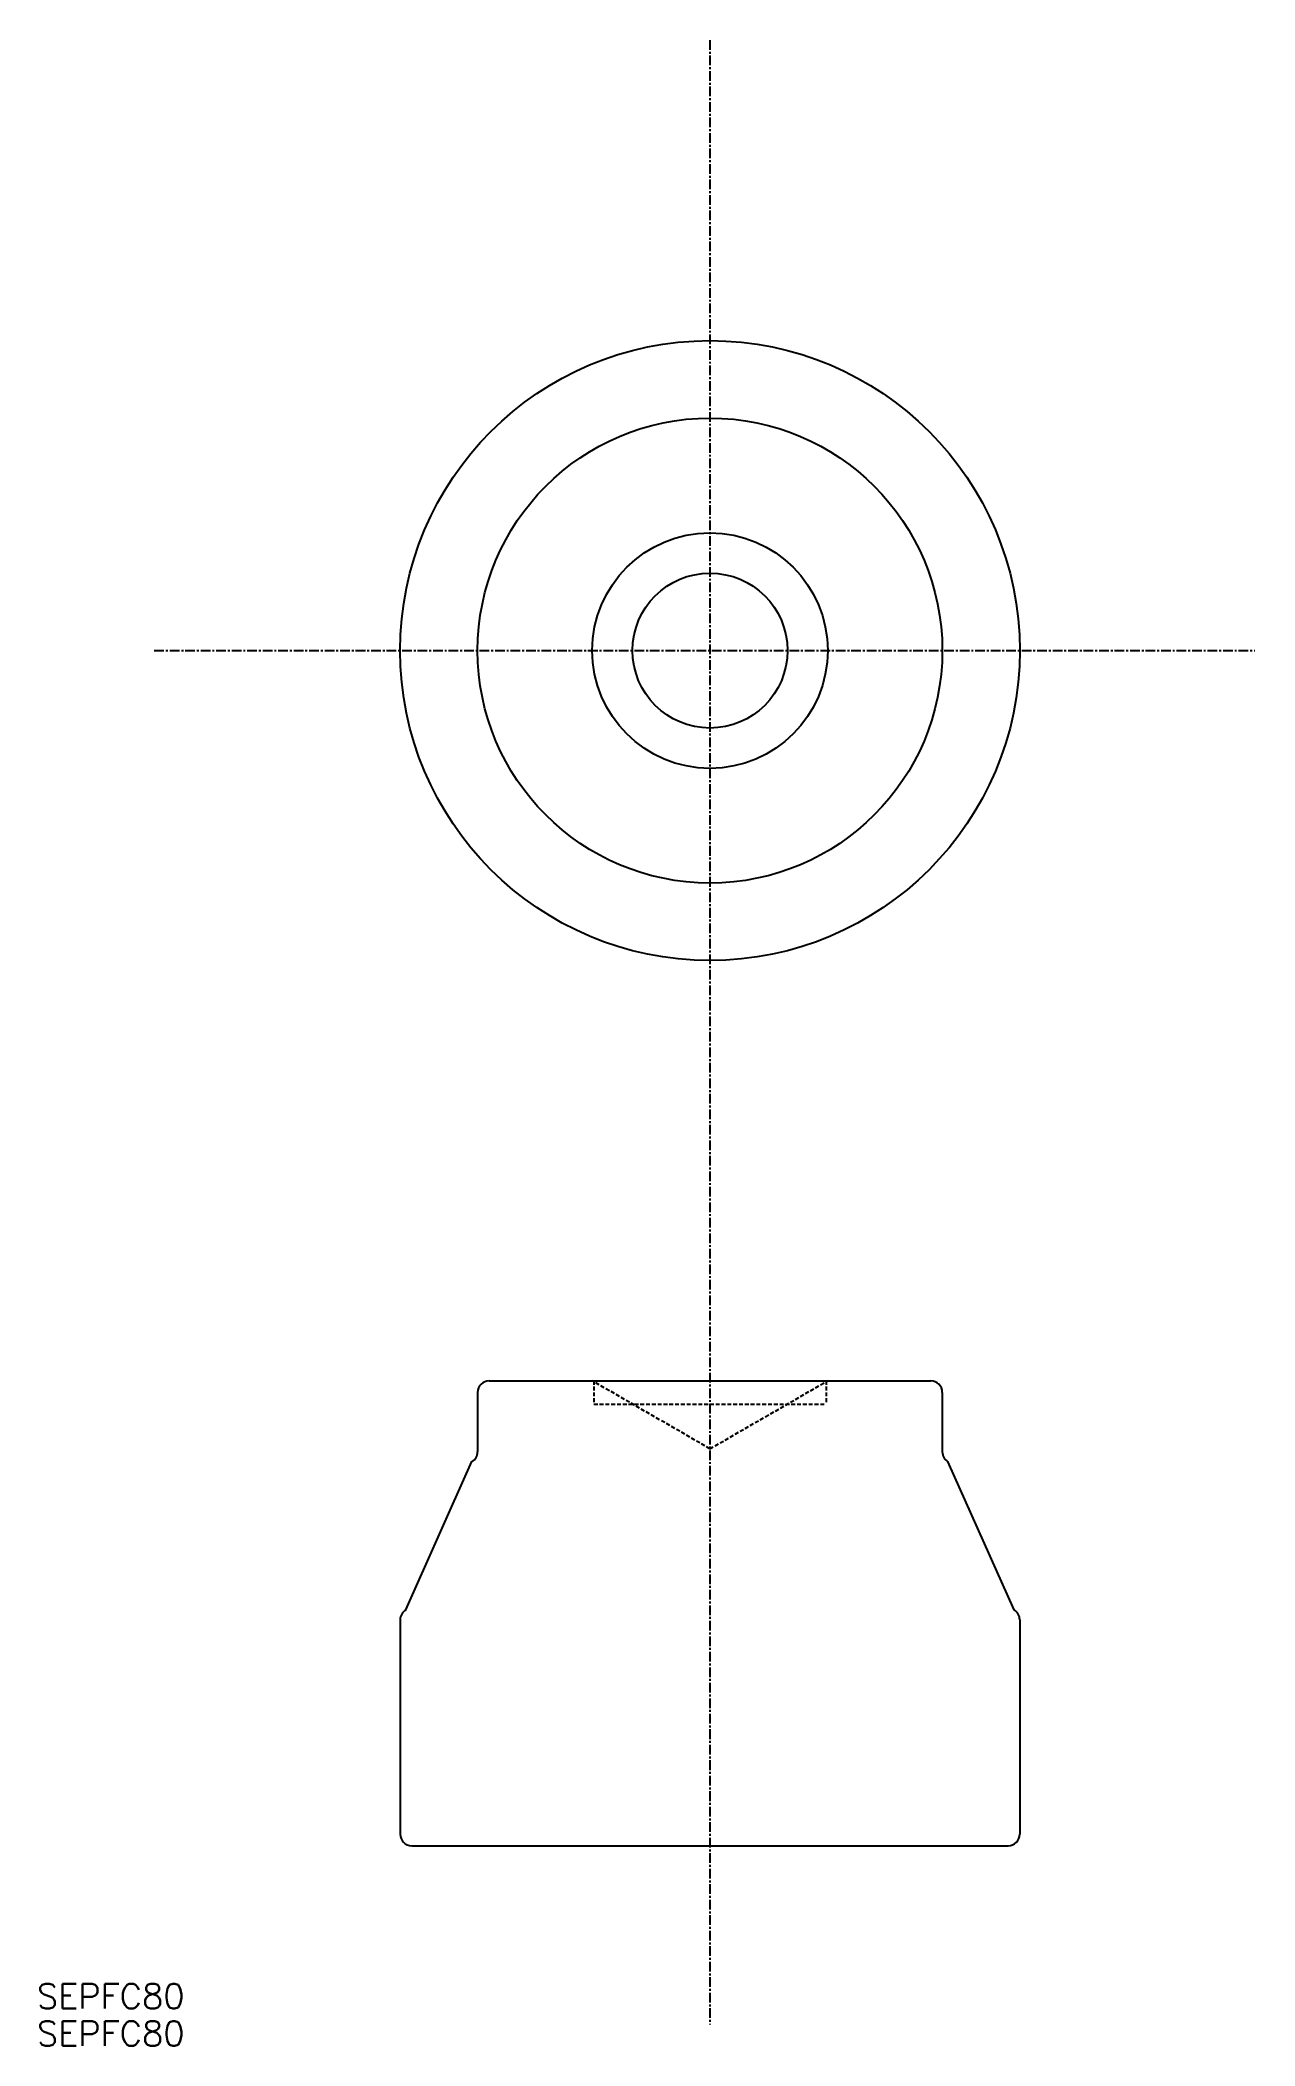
# Model space of a CAD drawing. Extents: x -86 to 70, y -180 to 79.
import ezdxf

# ---------------------------------------------------------------- set-up
doc = ezdxf.new("R2010")
doc.units = 0
doc.linetypes.add('CENTER', pattern=[2, 1.25, -0.25, 0.25, -0.25])
doc.linetypes.add('DASHED', pattern=[0.75, 0.5, -0.25])
doc.layers.get('0').update_dxf_attribs({"linetype": 'CONTINUOUS'})
doc.layers.add('CENTER', color=1, linetype='CENTER')
doc.styles.get("Standard").update_dxf_attribs({"font": 'txt.shx', "bigfont": 'bigfont.shx'})

msp = doc.modelspace()

# ---------------------------------------------------------------- linework, layer by layer
at = {"color": 7, "linetype": 'CONTINUOUS'}
for p, q in [((-30, -95.74), (-30, -103.39)), ((-28.5, -94.24), (28.5, -94.24)), ((30, -95.74), (30, -103.39)), ((-39.27, -123.8), (-30.73, -104.67)), ((39.27, -123.8), (30.73, -104.67)), ((-40, -125.09), (-40, -152.74)), ((40, -125.09), (40, -152.74)), ((-38.5, -154.24), (38.5, -154.24))]:
    msp.add_line(p, q, dxfattribs=at)
at = {"color": 3, "linetype": 'DASHED'}
for p, q in [((0, -103.01), (-15.2, -94.24)), ((-15, -94.24), (-15, -97.24)), ((0, -103.01), (15.2, -94.24)), ((15, -94.24), (15, -97.24)), ((-15, -97.24), (15, -97.24))]:
    msp.add_line(p, q, dxfattribs=at)
at = {"color": 7, "linetype": 'CONTINUOUS'}
for radius in [40, 30, 15.2, 10]:
    msp.add_circle((0, 0), radius, dxfattribs=at)
for centre, start, end in [((-28.5, -95.74), 90, 180), ((28.5, -95.74), 0, 90), ((-31.5, -103.39), 300.9638, 0), ((31.5, -103.39), 180, 239.0362), ((-38.5, -125.09), 120.9638, 180), ((38.5, -125.09), 0, 59.0362), ((-38.5, -152.74), 180, 270), ((38.5, -152.74), 270, 0)]:
    msp.add_arc(centre, 1.5, start, end, dxfattribs=at)
at = {"layer": 'CENTER', "color": 1, "linetype": 'CENTER'}
for p, q in [((0, 78.78), (0, -177.32)), ((-71.75, 0), (70.36, 0))]:
    msp.add_line(p, q, dxfattribs=at)

# ---------------------------------------------------------------- texts
at = {"color": 7, "linetype": 'CONTINUOUS'}
for p in [(-86.91, -175.26), (-86.91, -180.07)]:
    msp.add_text('SEPFC80', height=3.2, dxfattribs=at).set_placement(p)

doc.saveas('drawing.dxf')
